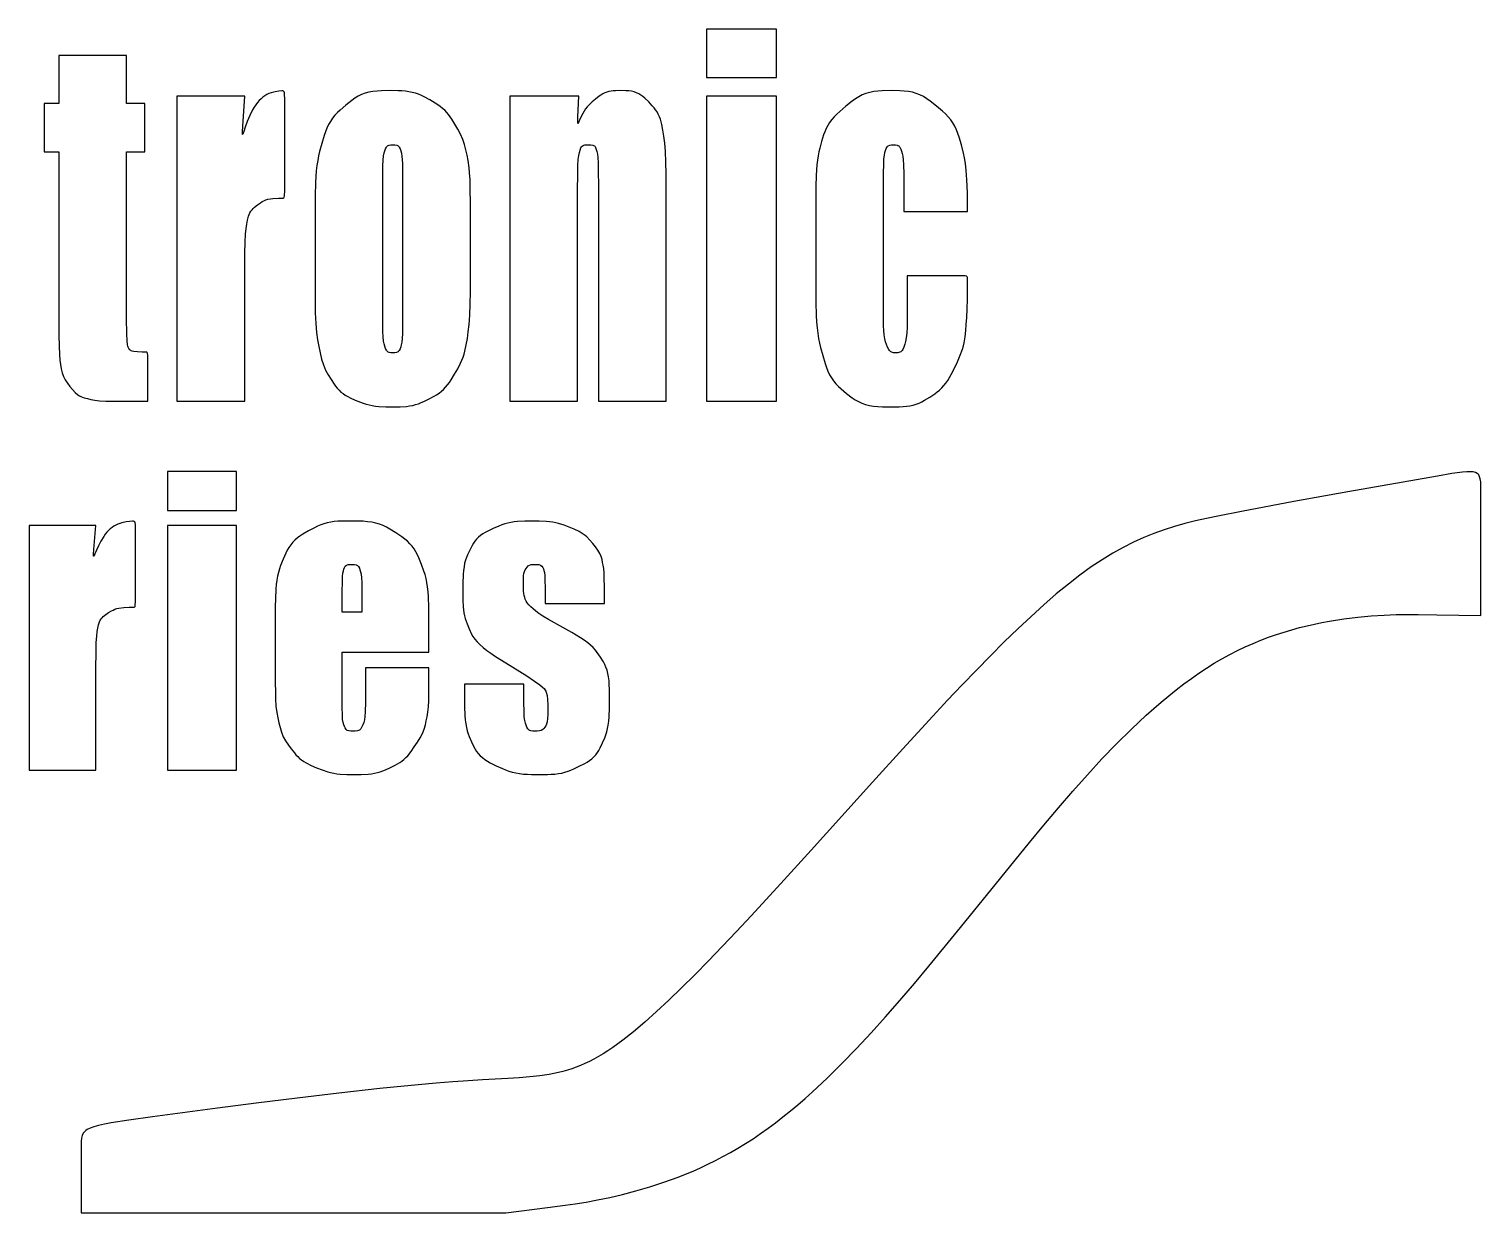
# Model space of a CAD drawing. Header units: metres. Extents: x -434 to 434, y -173 to 173.
# Drawn here: x 12.4 to 433.8, y -172.9 to 170.6 of the extents above; entities that cross this region are included whole.
import ezdxf

# ---------------------------------------------------------------- set-up
doc = ezdxf.new("R2010")
doc.units = ezdxf.units.M

msp = doc.modelspace()

# ---------------------------------------------------------------- linework, layer by layer
for p, q in [((229.266, 170.623), (209.02, 170.623)), ((209.02, 170.623), (209.02, 156.546)), ((229.266, 156.546), (229.266, 170.623)), ((40.6977, 162.951), (20.9872, 162.951)), ((20.9872, 162.951), (20.9872, 149.008)), ((40.6977, 149.008), (40.6977, 162.951)), ((209.02, 156.546), (229.266, 156.546)), ((82.0121, 151.877), (81.4071, 151.6)), ((82.6241, 152.1), (82.0121, 151.877)), ((83.8165, 152.407), (82.6241, 152.1)), ((84.8796, 152.577), (83.8165, 152.407)), ((85.7088, 152.662), (84.8796, 152.577)), ((86.0068, 152.679), (85.7088, 152.662)), ((86.2308, 152.628), (86.0068, 152.679)), ((86.3913, 152.45), (86.2308, 152.628)), ((86.4989, 152.085), (86.3913, 152.45)), ((86.5642, 151.472), (86.4989, 152.085)), ((109.918, 151.985), (108.869, 151.591)), ((111.026, 152.291), (109.918, 151.985)), ((112.193, 152.51), (111.026, 152.291)), ((113.415, 152.645), (112.193, 152.51)), ((114.667, 152.715), (113.415, 152.645)), ((117.152, 152.744), (114.667, 152.715)), ((119.469, 152.725), (117.152, 152.744)), ((120.556, 152.681), (119.469, 152.725)), ((121.601, 152.594), (120.556, 152.681)), ((122.607, 152.453), (121.601, 152.594)), ((123.573, 152.256), (122.607, 152.453)), ((124.501, 152.003), (123.573, 152.256)), ((125.389, 151.693), (124.501, 152.003)), ((178.919, 151.796), (178.373, 151.467)), ((179.483, 152.076), (178.919, 151.796)), ((180.067, 152.304), (179.483, 152.076)), ((180.671, 152.482), (180.067, 152.304)), ((181.295, 152.609), (180.671, 152.482)), ((181.94, 152.687), (181.295, 152.609)), ((182.61, 152.727), (181.94, 152.687)), ((184.049, 152.744), (182.61, 152.727)), ((185.624, 152.721), (184.049, 152.744)), ((186.425, 152.667), (185.624, 152.721)), ((187.207, 152.562), (186.425, 152.667)), ((187.954, 152.392), (187.207, 152.562)), ((188.663, 152.154), (187.954, 152.392)), ((189.333, 151.847), (188.663, 152.154)), ((189.965, 151.473), (189.333, 151.847)), ((255.258, 151.931), (254.188, 151.509)), ((256.378, 152.259), (255.258, 151.931)), ((257.546, 152.494), (256.378, 152.259)), ((258.76, 152.638), (257.546, 152.494)), ((260.011, 152.713), (258.76, 152.638)), ((262.569, 152.744), (260.011, 152.713)), ((265.122, 152.713), (262.569, 152.744)), ((266.367, 152.639), (265.122, 152.713)), ((267.577, 152.496), (266.367, 152.639)), ((268.742, 152.263), (267.577, 152.496)), ((269.86, 151.937), (268.742, 152.263)), ((270.932, 151.518), (269.86, 151.937)), ((20.9872, 149.008), (16.7531, 149.008)), ((16.7531, 149.008), (16.7531, 134.998)), ((46.0025, 149.008), (40.6977, 149.008)), ((46.0025, 134.998), (46.0025, 149.008)), ((74.9802, 151.143), (55.3184, 151.143)), ((55.3184, 151.143), (55.3184, 62.6136)), ((74.3962, 142.412), (74.9802, 151.143)), ((77.7173, 147.953), (77.2702, 147.186)), ((78.1843, 148.658), (77.7173, 147.953)), ((78.6714, 149.302), (78.1843, 148.658)), ((79.1785, 149.884), (78.6714, 149.302)), ((79.7056, 150.405), (79.1785, 149.884)), ((80.2527, 150.865), (79.7056, 150.405)), ((80.8199, 151.263), (80.2527, 150.865)), ((81.4071, 151.6), (80.8199, 151.263)), ((86.5977, 150.552), (86.5642, 151.472)), ((86.6118, 147.551), (86.5977, 150.552)), ((86.6118, 126.781), (86.6118, 147.551)), ((104.347, 148.541), (102.682, 147.121)), ((106.054, 149.913), (104.347, 148.541)), ((106.944, 150.544), (106.054, 149.913)), ((107.878, 151.109), (106.944, 150.544)), ((108.869, 151.591), (107.878, 151.109)), ((126.24, 151.33), (125.389, 151.693)), ((127.062, 150.924), (126.24, 151.33)), ((128.657, 150.042), (127.062, 150.924)), ((130.224, 149.13), (128.657, 150.042)), ((130.979, 148.653), (130.224, 149.13)), ((131.7, 148.15), (130.979, 148.653)), ((132.378, 147.614), (131.7, 148.15)), ((133.011, 147.045), (132.378, 147.614)), ((171.914, 151.143), (151.912, 151.143)), ((151.912, 151.143), (151.912, 62.6136)), ((171.659, 145.026), (171.914, 151.143)), ((174.332, 148.01), (173.887, 147.426)), ((174.798, 148.544), (174.332, 148.01)), ((175.782, 149.475), (174.798, 148.544)), ((176.806, 150.304), (175.782, 149.475)), ((177.842, 151.101), (176.806, 150.304)), ((178.373, 151.467), (177.842, 151.101)), ((190.56, 151.033), (189.965, 151.473)), ((191.125, 150.542), (190.56, 151.033)), ((192.209, 149.475), (191.125, 150.542)), ((193.264, 148.373), (192.209, 149.475)), ((193.761, 147.801), (193.264, 148.373)), ((194.223, 147.201), (193.761, 147.801)), ((229.266, 151.143), (209.02, 151.143)), ((209.02, 151.143), (209.02, 62.6136)), ((229.266, 62.6136), (229.266, 151.143)), ((249.434, 148.241), (247.66, 146.731)), ((251.251, 149.71), (249.434, 148.241)), ((252.19, 150.387), (251.251, 149.71)), ((253.166, 150.993), (252.19, 150.387)), ((254.188, 151.509), (253.166, 150.993)), ((271.957, 151.006), (270.932, 151.518)), ((272.937, 150.404), (271.957, 151.006)), ((273.883, 149.733), (272.937, 150.404)), ((275.715, 148.274), (273.883, 149.733)), ((277.507, 146.768), (275.715, 148.274)), ((75.7153, 143.763), (75.1194, 142.162)), ((76.4404, 145.501), (75.7153, 143.763)), ((77.2702, 147.186), (76.4404, 145.501)), ((99.8481, 143.844), (99.2966, 142.887)), ((100.465, 144.744), (99.8481, 143.844)), ((101.146, 145.587), (100.465, 144.744)), ((101.889, 146.375), (101.146, 145.587)), ((102.682, 147.121), (101.889, 146.375)), ((133.599, 146.441), (133.011, 147.045)), ((134.141, 145.804), (133.599, 146.441)), ((134.641, 145.134), (134.141, 145.804)), ((135.107, 144.438), (134.641, 145.134)), ((135.981, 143.004), (135.107, 144.438)), ((171.614, 143.31), (171.659, 145.026)), ((171.636, 143.227), (171.614, 143.31)), ((171.812, 143.529), (171.676, 143.248)), ((172.324, 144.664), (171.812, 143.529)), ((173.054, 146.104), (172.324, 144.664)), ((173.461, 146.79), (173.054, 146.104)), ((173.887, 147.426), (173.461, 146.79)), ((194.64, 146.568), (194.223, 147.201)), ((195.008, 145.899), (194.64, 146.568)), ((195.329, 145.194), (195.008, 145.899)), ((195.602, 144.455), (195.329, 145.194)), ((195.83, 143.681), (195.602, 144.455)), ((196.022, 142.881), (195.83, 143.681)), ((244.709, 143.515), (244.16, 142.648)), ((245.336, 144.355), (244.709, 143.515)), ((246.041, 145.17), (245.336, 144.355)), ((246.821, 145.96), (246.041, 145.17)), ((247.66, 146.731), (246.821, 145.96)), ((278.355, 145.984), (277.507, 146.768)), ((279.146, 145.164), (278.355, 145.984)), ((279.865, 144.298), (279.146, 145.164)), ((280.507, 143.383), (279.865, 144.298)), ((281.073, 142.419), (280.507, 143.383)), ((74.2853, 140.039), (74.2911, 140.751)), ((74.328, 139.994), (74.2853, 140.039)), ((74.2911, 140.751), (74.3962, 142.412)), ((74.4053, 140.133), (74.328, 139.994)), ((74.6774, 140.891), (74.4053, 140.133)), ((75.1194, 142.162), (74.6774, 140.891)), ((98.0096, 139.693), (97.339, 137.4)), ((98.3854, 140.805), (98.0096, 139.693)), ((98.8099, 141.873), (98.3854, 140.805)), ((99.2966, 142.887), (98.8099, 141.873)), ((136.83, 141.556), (135.981, 143.004)), ((137.61, 140.098), (136.83, 141.556)), ((138.266, 138.619), (137.61, 140.098)), ((171.676, 143.248), (171.636, 143.227)), ((196.346, 141.236), (196.022, 142.881)), ((196.648, 139.533), (196.346, 141.236)), ((196.911, 137.553), (196.648, 139.533)), ((242.955, 139.904), (242.378, 138)), ((243.293, 140.84), (242.955, 139.904)), ((243.689, 141.756), (243.293, 140.84)), ((244.16, 142.648), (243.689, 141.756)), ((281.563, 141.406), (281.073, 142.419)), ((281.981, 140.347), (281.563, 141.406)), ((282.341, 139.251), (281.981, 140.347)), ((282.967, 136.999), (282.341, 139.251)), ((16.7531, 134.998), (20.9872, 134.998)), ((20.9872, 134.998), (20.9872, 88.5652)), ((40.6977, 86.6601), (40.6977, 134.998)), ((40.6977, 134.998), (46.0025, 134.998)), ((96.7038, 135.049), (96.4114, 133.804)), ((97.339, 137.4), (96.7038, 135.049)), ((115.448, 134.674), (115.638, 135.298)), ((115.638, 135.298), (115.841, 135.875)), ((115.841, 135.875), (116.092, 136.379)), ((116.092, 136.379), (116.251, 136.581)), ((116.251, 136.581), (116.433, 136.747)), ((116.433, 136.747), (116.64, 136.876)), ((116.64, 136.876), (116.871, 136.968)), ((116.871, 136.968), (117.398, 137.054)), ((117.398, 137.054), (117.974, 137.066)), ((117.974, 137.066), (118.55, 137.054)), ((118.55, 137.054), (119.075, 136.968)), ((119.075, 136.968), (119.303, 136.876)), ((119.303, 136.876), (119.507, 136.747)), ((119.507, 136.747), (119.685, 136.581)), ((119.685, 136.581), (119.837, 136.379)), ((119.837, 136.379), (120.075, 135.875)), ((120.075, 135.875), (120.262, 135.298)), ((120.262, 135.298), (120.438, 134.644)), ((138.786, 137.118), (138.266, 138.619)), ((139.182, 135.597), (138.786, 137.118)), ((139.51, 134.064), (139.182, 135.597)), ((172.109, 134.764), (172.298, 135.516)), ((172.298, 135.516), (172.553, 136.171)), ((172.553, 136.171), (172.723, 136.435)), ((172.723, 136.435), (172.926, 136.65)), ((172.926, 136.65), (173.161, 136.818)), ((173.161, 136.818), (173.429, 136.938)), ((173.429, 136.938), (173.727, 137.012)), ((173.727, 137.012), (174.049, 137.05)), ((174.049, 137.05), (174.726, 137.066)), ((174.726, 137.066), (175.39, 137.052)), ((175.39, 137.052), (175.981, 136.955)), ((175.981, 136.955), (176.232, 136.851)), ((176.232, 136.851), (176.451, 136.705)), ((176.451, 136.705), (176.638, 136.517)), ((176.638, 136.517), (176.792, 136.288)), ((176.792, 136.288), (177.014, 135.718)), ((177.014, 135.718), (177.171, 135.065)), ((177.171, 135.065), (177.314, 134.348)), ((197.104, 135.067), (196.911, 137.553)), ((197.219, 132.027), (197.104, 135.067)), ((241.589, 135.002), (241.366, 133.868)), ((241.837, 136.049), (241.589, 135.002)), ((242.378, 138), (241.837, 136.049)), ((260.778, 134.814), (260.969, 135.398)), ((260.969, 135.398), (261.171, 135.943)), ((261.171, 135.943), (261.42, 136.417)), ((261.42, 136.417), (261.755, 136.765)), ((261.755, 136.765), (262.183, 136.973)), ((262.183, 136.973), (262.696, 137.054)), ((262.696, 137.054), (263.256, 137.066)), ((263.256, 137.066), (263.816, 137.053)), ((263.816, 137.053), (264.332, 136.961)), ((264.332, 136.961), (264.56, 136.861)), ((264.56, 136.861), (264.766, 136.723)), ((264.766, 136.723), (264.95, 136.545)), ((264.95, 136.545), (265.111, 136.327)), ((265.111, 136.327), (265.374, 135.785)), ((265.374, 135.785), (265.592, 135.165)), ((265.592, 135.165), (265.799, 134.507)), ((283.561, 134.625), (282.967, 136.999)), ((95.9263, 131.036), (95.7438, 129.486)), ((96.1494, 132.474), (95.9263, 131.036)), ((96.4114, 133.804), (96.1494, 132.474)), ((115.054, 127.482), (115.087, 130.982)), ((115.087, 130.982), (115.16, 132.621)), ((115.16, 132.621), (115.281, 133.84)), ((115.281, 133.84), (115.448, 134.674)), ((120.438, 134.644), (120.604, 133.602)), ((120.604, 133.602), (120.678, 132.781)), ((120.678, 132.781), (120.739, 131.523)), ((120.739, 131.523), (120.797, 126.725)), ((139.823, 132.448), (139.51, 134.064)), ((140.116, 130.339), (139.823, 132.448)), ((171.604, 128.699), (171.67, 131.072)), ((171.67, 131.072), (171.782, 132.802)), ((171.782, 132.802), (171.934, 133.944)), ((171.934, 133.944), (172.109, 134.764)), ((177.314, 134.348), (177.438, 133.334)), ((177.438, 133.334), (177.53, 131.774)), ((177.53, 131.774), (177.584, 129.62)), ((197.264, 128.642), (197.219, 132.027)), ((241.022, 131.263), (240.815, 128.197)), ((241.177, 132.623), (241.022, 131.263)), ((241.366, 133.868), (241.177, 132.623)), ((260.385, 128.571), (260.417, 131.566)), ((260.417, 131.566), (260.49, 132.984)), ((260.49, 132.984), (260.612, 134.057)), ((260.612, 134.057), (260.778, 134.814)), ((265.799, 134.507), (265.979, 133.706)), ((265.979, 133.706), (266.111, 132.643)), ((266.111, 132.643), (266.19, 131.293)), ((266.19, 131.293), (266.225, 128.519)), ((283.846, 133.238), (283.561, 134.625)), ((284.117, 131.612), (283.846, 133.238)), ((284.366, 129.614), (284.117, 131.612)), ((86.6024, 123.779), (86.6118, 126.781)), ((95.6019, 127.823), (95.5006, 126.047)), ((95.7438, 129.486), (95.6019, 127.823)), ((115.054, 86.0672), (115.054, 127.482)), ((120.797, 126.725), (120.797, 85.2592)), ((140.248, 128.906), (140.116, 130.339)), ((140.357, 126.919), (140.248, 128.906)), ((140.431, 124.071), (140.357, 126.919)), ((171.574, 123.568), (171.604, 128.699)), ((177.584, 129.62), (177.609, 124.939)), ((197.27, 125.947), (197.264, 128.642)), ((240.815, 128.197), (240.734, 124.864)), ((260.385, 85.6372), (260.385, 128.571)), ((266.225, 128.519), (266.225, 117.719)), ((284.573, 126.899), (284.366, 129.614)), ((284.715, 123.066), (284.573, 126.899)), ((86.4653, 121.862), (86.5368, 122.238)), ((86.5368, 122.238), (86.6024, 123.779)), ((95.4057, 122.367), (95.3922, 119.491)), ((95.5006, 126.047), (95.4057, 122.367)), ((140.459, 120.054), (140.431, 124.071)), ((171.574, 62.6136), (171.574, 123.568)), ((177.609, 124.939), (177.609, 62.6136)), ((197.27, 62.6136), (197.27, 125.947)), ((240.734, 124.864), (240.723, 122.241)), ((240.723, 122.241), (240.723, 94.3989)), ((284.767, 117.719), (284.715, 123.066)), ((76.7795, 117.75), (77.0999, 118.166)), ((77.0999, 118.166), (77.4592, 118.55)), ((77.4592, 118.55), (77.8489, 118.909)), ((77.8489, 118.909), (78.6789, 119.587)), ((78.6789, 119.587), (79.5425, 120.24)), ((79.5425, 120.24), (80.0116, 120.541)), ((80.0116, 120.541), (80.5256, 120.81)), ((80.5256, 120.81), (81.0969, 121.04)), ((81.0969, 121.04), (81.7281, 121.227)), ((81.7281, 121.227), (82.4191, 121.373)), ((82.4191, 121.373), (83.1699, 121.477)), ((83.1699, 121.477), (84.756, 121.575)), ((84.756, 121.575), (86.0116, 121.588)), ((86.0116, 121.588), (86.2097, 121.599)), ((86.2097, 121.599), (86.3586, 121.67)), ((86.3586, 121.67), (86.4653, 121.862)), ((95.3922, 119.491), (95.3922, 94.184)), ((140.459, 97.0452), (140.459, 120.054)), ((75.3736, 112.762), (75.5642, 114.016)), ((75.5642, 114.016), (75.7724, 115.195)), ((75.7724, 115.195), (76.0617, 116.309)), ((76.0617, 116.309), (76.2604, 116.822)), ((76.2604, 116.822), (76.4997, 117.303)), ((76.4997, 117.303), (76.7795, 117.75)), ((266.225, 117.719), (284.767, 117.719)), ((75.0856, 108.767), (75.2073, 111.12)), ((75.2073, 111.12), (75.3736, 112.762)), ((74.9802, 99.0022), (75.0127, 105.638)), ((75.0127, 105.638), (75.0856, 108.767)), ((74.9802, 62.6136), (74.9802, 99.0022)), ((140.453, 94.2699), (140.459, 97.0452)), ((281.847, 99.0393), (267.247, 99.0393)), ((267.247, 99.0393), (267.247, 87.735)), ((283.535, 99.0209), (281.847, 99.0393)), ((284.054, 98.9771), (283.535, 99.0209)), ((284.402, 98.892), (284.054, 98.9771)), ((284.612, 98.7515), (284.402, 98.892)), ((284.719, 98.542), (284.612, 98.7515)), ((284.709, 92.2623), (284.762, 97.8606)), ((284.758, 98.2497), (284.719, 98.542)), ((284.762, 97.8606), (284.758, 98.2497)), ((95.3922, 94.184), (95.3996, 91.5611)), ((140.41, 90.7648), (140.453, 94.2699)), ((240.723, 94.3989), (240.737, 91.384)), ((20.9872, 88.5652), (21.0169, 81.7623)), ((95.3996, 91.5611), (95.4518, 88.2334)), ((140.301, 87.5807), (140.41, 90.7648)), ((240.737, 91.384), (240.835, 87.5367)), ((284.523, 86.9586), (284.635, 89.3894)), ((284.635, 89.3894), (284.709, 92.2623)), ((40.7341, 82.2348), (40.6977, 86.6601)), ((95.4518, 88.2334), (95.5857, 85.1799)), ((95.5857, 85.1799), (95.8088, 82.5961)), ((115.087, 82.826), (115.054, 86.0672)), ((120.797, 85.2592), (120.766, 82.2941)), ((139.869, 82.7608), (140.118, 84.9274)), ((140.118, 84.9274), (140.301, 87.5807)), ((240.835, 87.5367), (240.94, 85.6871)), ((240.94, 85.6871), (241.087, 83.9605)), ((260.391, 84.5352), (260.385, 85.6372)), ((260.433, 83.1373), (260.391, 84.5352)), ((267.247, 87.735), (267.208, 84.1621)), ((284.208, 83.128), (284.375, 84.9328)), ((284.375, 84.9328), (284.523, 86.9586)), ((21.0169, 81.7623), (21.0839, 78.5641)), ((40.8163, 80.289), (40.7341, 82.2348)), ((40.9532, 78.988), (40.8163, 80.289)), ((95.8088, 82.5961), (96.1135, 80.443)), ((96.1135, 80.443), (96.463, 78.5248)), ((115.16, 81.2818), (115.087, 82.826)), ((115.281, 80.1018), (115.16, 81.2818)), ((115.448, 79.2556), (115.281, 80.1018)), ((120.696, 80.882), (120.579, 79.8034)), ((120.766, 82.2941), (120.696, 80.882)), ((139.277, 79.008), (139.583, 80.8597)), ((139.583, 80.8597), (139.869, 82.7608)), ((241.087, 83.9605), (241.277, 82.357)), ((241.277, 82.357), (241.508, 80.8765)), ((241.508, 80.8765), (241.78, 79.5138)), ((260.543, 81.8544), (260.433, 83.1373)), ((260.725, 80.7689), (260.543, 81.8544)), ((260.975, 79.8643), (260.725, 80.7689)), ((266.972, 81.0488), (266.771, 80.0119)), ((267.119, 82.422), (266.972, 81.0488)), ((267.208, 84.1621), (267.119, 82.422)), ((283.743, 79.5773), (284.022, 81.3582)), ((284.022, 81.3582), (284.208, 83.128)), ((21.0839, 78.5641), (21.1954, 76.1694)), ((21.1954, 76.1694), (21.3478, 74.511)), ((41.0416, 78.5727), (40.9532, 78.988)), ((41.1403, 78.2783), (41.0416, 78.5727)), ((41.3548, 77.8909), (41.1403, 78.2783)), ((41.6026, 77.5644), (41.3548, 77.8909)), ((41.7807, 77.4141), (41.6026, 77.5644)), ((42.0238, 77.2794), (41.7807, 77.4141)), ((42.3501, 77.1648), (42.0238, 77.2794)), ((42.7631, 77.071), (42.3501, 77.1648)), ((43.8489, 76.9458), (42.7631, 77.071)), ((45.1858, 76.8972), (43.8489, 76.9458)), ((46.2945, 76.8902), (45.1858, 76.8972)), ((46.604, 76.8531), (46.2945, 76.8902)), ((46.6991, 76.7648), (46.604, 76.8531)), ((46.7629, 76.5928), (46.6991, 76.7648)), ((46.8215, 75.8864), (46.7629, 76.5928)), ((46.8298, 74.5108), (46.8215, 75.8864)), ((96.463, 78.5248), (96.8298, 76.6572)), ((96.8298, 76.6572), (97.2566, 74.8592)), ((115.638, 78.5914), (115.448, 79.2556)), ((115.841, 77.9709), (115.638, 78.5914)), ((116.09, 77.4295), (115.841, 77.9709)), ((116.245, 77.2117), (116.09, 77.4295)), ((116.424, 77.0334), (116.245, 77.2117)), ((116.627, 76.8948), (116.424, 77.0334)), ((116.852, 76.7958), (116.627, 76.8948)), ((117.366, 76.7033), (116.852, 76.7958)), ((117.931, 76.6901), (117.366, 76.7033)), ((118.502, 76.7022), (117.931, 76.6901)), ((119.027, 76.7865), (118.502, 76.7022)), ((119.257, 76.8768), (119.027, 76.7865)), ((119.462, 77.0033), (119.257, 76.8768)), ((119.643, 77.1659), (119.462, 77.0033)), ((119.798, 77.3647), (119.643, 77.1659)), ((120.043, 77.8585), (119.798, 77.3647)), ((120.237, 78.4247), (120.043, 77.8585)), ((120.42, 79.0307), (120.237, 78.4247)), ((120.579, 79.8034), (120.42, 79.0307)), ((138.347, 75.4216), (138.638, 76.2965)), ((138.638, 76.2965), (138.888, 77.1868)), ((138.888, 77.1868), (139.277, 79.008)), ((241.78, 79.5138), (242.083, 78.2433)), ((242.083, 78.2433), (242.743, 75.8562)), ((242.743, 75.8562), (243.436, 73.5319)), ((261.261, 79.0585), (260.975, 79.8643)), ((261.558, 78.2855), (261.261, 79.0585)), ((261.891, 77.6111), (261.558, 78.2855)), ((262.08, 77.3398), (261.891, 77.6111)), ((262.286, 77.1177), (262.08, 77.3398)), ((262.51, 76.9451), (262.286, 77.1177)), ((262.75, 76.8217), (262.51, 76.9451)), ((263.008, 76.7457), (262.75, 76.8217)), ((263.282, 76.7066), (263.008, 76.7457)), ((263.872, 76.6901), (263.282, 76.7066)), ((264.5, 76.7073), (263.872, 76.6901)), ((264.808, 76.748), (264.5, 76.7073)), ((265.099, 76.8272), (264.808, 76.748)), ((265.364, 76.9558), (265.099, 76.8272)), ((265.603, 77.1358), (265.364, 76.9558)), ((265.814, 77.3672), (265.603, 77.1358)), ((265.999, 77.6501), (265.814, 77.3672)), ((266.297, 78.3529), (265.999, 77.6501)), ((266.541, 79.1585), (266.297, 78.3529)), ((266.771, 80.0119), (266.541, 79.1585)), ((281.848, 74.1087), (282.656, 75.9526)), ((282.656, 75.9526), (283.292, 77.7761)), ((283.292, 77.7761), (283.541, 78.6795)), ((283.541, 78.6795), (283.743, 79.5773)), ((21.3478, 74.511), (21.5226, 73.2543)), ((21.5226, 73.2543), (21.7125, 72.0702)), ((21.7125, 72.0702), (21.9713, 70.9194)), ((46.8298, 62.6136), (46.8298, 74.5108)), ((97.2566, 74.8592), (97.793, 73.1886)), ((97.793, 73.1886), (98.4489, 71.6569)), ((98.4489, 71.6569), (99.2147, 70.2527)), ((135.835, 70.4524), (136.779, 72.0697)), ((136.779, 72.0697), (137.639, 73.7177)), ((137.639, 73.7177), (138.013, 74.562)), ((138.013, 74.562), (138.347, 75.4216)), ((243.436, 73.5319), (243.819, 72.4105)), ((243.819, 72.4105), (244.247, 71.3382)), ((280.019, 70.4158), (280.947, 72.2536)), ((280.947, 72.2536), (281.848, 74.1087)), ((21.9713, 70.9194), (22.3567, 69.8297)), ((22.3567, 69.8297), (22.8799, 68.8068)), ((22.8799, 68.8068), (23.5295, 67.845)), ((23.5295, 67.845), (24.248, 66.9165)), ((99.2147, 70.2527), (100.04, 68.918)), ((100.04, 68.918), (100.89, 67.6087)), ((100.89, 67.6087), (101.341, 66.9801)), ((133.831, 67.3687), (134.361, 68.0934)), ((134.361, 68.0934), (134.867, 68.8578)), ((134.867, 68.8578), (135.835, 70.4524)), ((244.247, 71.3382), (244.732, 70.3285)), ((244.732, 70.3285), (245.276, 69.3841)), ((245.276, 69.3841), (245.88, 68.505)), ((245.88, 68.505), (246.543, 67.6912)), ((246.543, 67.6912), (247.262, 66.94)), ((277.894, 67.177), (278.475, 67.9059)), ((278.475, 67.9059), (279.02, 68.6919)), ((279.02, 68.6919), (279.533, 69.5325)), ((279.533, 69.5325), (280.019, 70.4158)), ((24.248, 66.9165), (24.9827, 66.0076)), ((24.9827, 66.0076), (25.7458, 65.182)), ((25.7458, 65.182), (26.561, 64.5093)), ((26.561, 64.5093), (26.9899, 64.2355)), ((26.9899, 64.2355), (27.4329, 64.0034)), ((27.4329, 64.0034), (28.357, 63.6504)), ((28.357, 63.6504), (29.3094, 63.3808)), ((29.3094, 63.3808), (30.2932, 63.1304)), ((101.341, 66.9801), (101.823, 66.3828)), ((101.823, 66.3828), (102.346, 65.8255)), ((102.346, 65.8255), (102.911, 65.3098)), ((102.911, 65.3098), (103.518, 64.8359)), ((103.518, 64.8359), (104.167, 64.4037)), ((104.167, 64.4037), (104.857, 64.0114)), ((104.857, 64.0114), (105.578, 63.6504)), ((105.578, 63.6504), (107.073, 62.9804)), ((126.952, 62.5628), (128.462, 63.314)), ((128.462, 63.314), (129.952, 64.0988)), ((129.952, 64.0988), (130.675, 64.5243)), ((130.675, 64.5243), (131.373, 64.9893)), ((131.373, 64.9893), (132.038, 65.505)), ((132.038, 65.505), (132.67, 66.0734)), ((132.67, 66.0734), (133.267, 66.6947)), ((133.267, 66.6947), (133.831, 67.3687)), ((247.262, 66.94), (248.027, 66.2379)), ((248.027, 66.2379), (249.629, 64.9151)), ((249.629, 64.9151), (251.275, 63.6414)), ((251.275, 63.6414), (252.143, 63.0553)), ((272.278, 62.9223), (273.768, 63.8478)), ((273.768, 63.8478), (275.233, 64.8118)), ((275.233, 64.8118), (275.943, 65.3295)), ((275.943, 65.3295), (276.628, 65.89)), ((276.628, 65.89), (277.278, 66.505)), ((277.278, 66.505), (277.894, 67.177)), ((30.2932, 63.1304), (31.4373, 62.9119)), ((31.4373, 62.9119), (32.875, 62.7521)), ((32.875, 62.7521), (34.6331, 62.6562)), ((34.6331, 62.6562), (38.1508, 62.6136)), ((38.1508, 62.6136), (46.8298, 62.6136)), ((55.3184, 62.6136), (74.9802, 62.6136)), ((107.073, 62.9804), (108.595, 62.3381)), ((108.595, 62.3381), (109.382, 62.0426)), ((109.382, 62.0426), (110.201, 61.7778)), ((110.201, 61.7778), (111.059, 61.5522)), ((111.059, 61.5522), (111.959, 61.3678)), ((111.959, 61.3678), (112.9, 61.2243)), ((112.9, 61.2243), (113.883, 61.1217)), ((113.883, 61.1217), (115.951, 61.0261)), ((115.951, 61.0261), (118.044, 61.0124)), ((118.044, 61.0124), (120.048, 61.0284)), ((120.048, 61.0284), (121.939, 61.1403)), ((121.939, 61.1403), (122.843, 61.2602)), ((122.843, 61.2602), (123.719, 61.428)), ((123.719, 61.428), (124.567, 61.6438)), ((124.567, 61.6438), (125.387, 61.9075)), ((125.387, 61.9075), (126.18, 62.2171)), ((126.18, 62.2171), (126.952, 62.5628)), ((151.912, 62.6136), (171.574, 62.6136)), ((177.609, 62.6136), (197.27, 62.6136)), ((209.02, 62.6136), (229.266, 62.6136)), ((252.143, 63.0553), (253.066, 62.5302)), ((253.066, 62.5302), (254.057, 62.083)), ((254.057, 62.083), (255.12, 61.7171)), ((255.12, 61.7171), (256.255, 61.4325)), ((256.255, 61.4325), (257.462, 61.2292)), ((257.462, 61.2292), (258.735, 61.1039)), ((258.735, 61.1039), (260.043, 61.0395)), ((260.043, 61.0395), (262.618, 61.0124)), ((262.618, 61.0124), (264.952, 61.0321)), ((264.952, 61.0321), (266.027, 61.0789)), ((266.027, 61.0789), (267.049, 61.1699)), ((267.049, 61.1699), (268.027, 61.3176)), ((268.027, 61.3176), (268.962, 61.5244)), ((268.962, 61.5244), (269.852, 61.7902)), ((269.852, 61.7902), (270.7, 62.115)), ((270.7, 62.115), (271.505, 62.4965)), ((271.505, 62.4965), (272.278, 62.9223)), ((72.5429, 42.2042), (52.5429, 42.2042)), ((52.5429, 42.2042), (52.5429, 30.918)), ((72.5429, 30.918), (72.5429, 42.2042)), ((429.659, 42.1739), (428.437, 42.0665)), ((430.678, 42.1938), (429.659, 42.1739)), ((431.513, 42.1189), (430.678, 42.1938)), ((421.146, 40.9053), (395.119, 36.3258)), ((425.309, 41.6178), (421.146, 40.9053)), ((428.437, 42.0665), (425.309, 41.6178)), ((432.181, 41.9422), (431.513, 42.1189)), ((432.701, 41.6563), (432.181, 41.9422)), ((432.912, 41.4702), (432.701, 41.6563)), ((433.092, 41.2541), (432.912, 41.4702)), ((433.372, 40.7285), (433.092, 41.2541)), ((433.56, 40.0721), (433.372, 40.7285)), ((433.674, 39.2779), (433.56, 40.0721)), ((433.732, 38.3387), (433.674, 39.2779)), ((433.757, 35.9962), (433.732, 38.3387)), ((395.119, 36.3258), (379.413, 33.4956)), ((433.757, 0.44806), (433.757, 35.9962)), ((52.5429, 30.918), (72.5429, 30.918)), ((364.26, 30.6768), (357.382, 29.3286)), ((379.413, 33.4956), (364.26, 30.6768)), ((31.8018, 26.5853), (12.3787, 26.5853)), ((12.3787, 26.5853), (12.3787, -44.3951)), ((31.2248, 19.5849), (31.8018, 26.5853)), ((35.9491, 25.5761), (35.4481, 25.1091)), ((36.4698, 25.9939), (35.9491, 25.5761)), ((37.0103, 26.3625), (36.4698, 25.9939)), ((37.5705, 26.6821), (37.0103, 26.3625)), ((38.1505, 26.9524), (37.5705, 26.6821)), ((38.7482, 27.1744), (38.1505, 26.9524)), ((39.3528, 27.3526), (38.7482, 27.1744)), ((40.5307, 27.5993), (39.3528, 27.3526)), ((41.5809, 27.7353), (40.5307, 27.5993)), ((42.4, 27.8037), (41.5809, 27.7353)), ((42.6945, 27.8171), (42.4, 27.8037)), ((42.9158, 27.7764), (42.6945, 27.8171)), ((43.0744, 27.6335), (42.9158, 27.7764)), ((43.1806, 27.3405), (43.0744, 27.6335)), ((43.2451, 26.8492), (43.1806, 27.3405)), ((43.2782, 26.1116), (43.2451, 26.8492)), ((43.2921, 23.7058), (43.2782, 26.1116)), ((72.5429, 26.5853), (52.5429, 26.5853)), ((52.5429, 26.5853), (52.5429, -44.3951)), ((72.5429, -44.3951), (72.5429, 26.5853)), ((95.2458, 25.9415), (93.5205, 25.0073)), ((96.1286, 26.3712), (95.2458, 25.9415)), ((97.0353, 26.7561), (96.1286, 26.3712)), ((97.9729, 27.0841), (97.0353, 26.7561)), ((98.9424, 27.3524), (97.9729, 27.0841)), ((99.944, 27.5611), (98.9424, 27.3524)), ((100.978, 27.7101), (99.944, 27.5611)), ((102.045, 27.802), (100.978, 27.7101)), ((103.151, 27.8492), (102.045, 27.802)), ((105.513, 27.869), (103.151, 27.8492)), ((108.073, 27.8451), (105.513, 27.869)), ((109.369, 27.7882), (108.073, 27.8451)), ((110.637, 27.6774), (109.369, 27.7882)), ((111.85, 27.4977), (110.637, 27.6774)), ((113.004, 27.2461), (111.85, 27.4977)), ((114.098, 26.9227), (113.004, 27.2461)), ((115.132, 26.5274), (114.098, 26.9227)), ((116.11, 26.0632), (115.132, 26.5274)), ((117.042, 25.5451), (116.11, 26.0632)), ((118.833, 24.4191), (117.042, 25.5451)), ((147.122, 25.6761), (145.531, 24.9322)), ((148.744, 26.3918), (147.122, 25.6761)), ((149.575, 26.7212), (148.744, 26.3918)), ((150.43, 27.0163), (149.575, 26.7212)), ((151.317, 27.2675), (150.43, 27.0163)), ((152.236, 27.4731), (151.317, 27.2675)), ((153.188, 27.633), (152.236, 27.4731)), ((154.172, 27.7473), (153.188, 27.633)), ((156.227, 27.8538), (154.172, 27.7473)), ((158.343, 27.869), (156.227, 27.8538)), ((160.45, 27.8566), (158.343, 27.869)), ((162.473, 27.7696), (160.45, 27.8566)), ((164.351, 27.5456), (162.473, 27.7696)), ((165.231, 27.3776), (164.351, 27.5456)), ((166.071, 27.1723), (165.231, 27.3776)), ((167.646, 26.662), (166.071, 27.1723)), ((169.141, 26.0771), (167.646, 26.662)), ((170.609, 25.4719), (169.141, 26.0771)), ((171.991, 24.8186), (170.609, 25.4719)), ((341.826, 25.3117), (338.86, 24.2506)), ((344.818, 26.2624), (341.826, 25.3117)), ((347.853, 27.1211), (344.818, 26.2624)), ((350.947, 27.9061), (347.853, 27.1211)), ((354.118, 28.6358), (350.947, 27.9061)), ((357.382, 29.3286), (354.118, 28.6358)), ((33.2442, 22.0622), (32.5279, 20.6683)), ((34.064, 23.4131), (33.2442, 22.0622)), ((34.5056, 24.0276), (34.064, 23.4131)), ((34.967, 24.5929), (34.5056, 24.0276)), ((35.4481, 25.1091), (34.967, 24.5929)), ((43.2921, 7.05276), (43.2921, 23.7058)), ((88.897, 21.6918), (88.31, 20.9791)), ((89.5441, 22.3521), (88.897, 21.6918)), ((90.2512, 22.96), (89.5441, 22.3521)), ((91.016, 23.5176), (90.2512, 22.96)), ((91.8258, 24.036), (91.016, 23.5176)), ((93.5205, 25.0073), (91.8258, 24.036)), ((120.582, 23.2534), (118.833, 24.4191)), ((121.415, 22.6413), (120.582, 23.2534)), ((122.198, 21.9941), (121.415, 22.6413)), ((122.918, 21.3021), (122.198, 21.9941)), ((123.573, 20.5633), (122.918, 21.3021)), ((141.347, 21.4205), (140.964, 20.7778)), ((141.774, 22.0343), (141.347, 21.4205)), ((142.257, 22.6112), (141.774, 22.0343)), ((142.798, 23.1497), (142.257, 22.6112)), ((143.398, 23.6498), (142.798, 23.1497)), ((144.057, 24.1115), (143.398, 23.6498)), ((144.772, 24.5362), (144.057, 24.1115)), ((145.531, 24.9322), (144.772, 24.5362)), ((172.625, 24.4601), (171.991, 24.8186)), ((173.215, 24.0776), (172.625, 24.4601)), ((173.763, 23.6712), (173.215, 24.0776)), ((174.267, 23.2408), (173.763, 23.6712)), ((175.161, 22.3161), (174.267, 23.2408)), ((175.968, 21.3434), (175.161, 22.3161)), ((176.749, 20.3657), (175.968, 21.3434)), ((332.936, 21.7237), (329.945, 20.2212)), ((335.902, 23.0607), (332.936, 21.7237)), ((338.86, 24.2506), (335.902, 23.0607)), ((31.1153, 17.6824), (31.121, 18.2532)), ((31.1574, 17.6465), (31.1153, 17.6824)), ((31.121, 18.2532), (31.2248, 19.5849)), ((31.2338, 17.758), (31.1574, 17.6465)), ((31.5026, 18.3658), (31.2338, 17.758)), ((31.9392, 19.3849), (31.5026, 18.3658)), ((32.5279, 20.6683), (31.9392, 19.3849)), ((86.8898, 18.5445), (86.1167, 16.77)), ((87.314, 19.399), (86.8898, 18.5445)), ((87.7832, 20.2141), (87.314, 19.399)), ((88.31, 20.9791), (87.7832, 20.2141)), ((124.161, 19.7777), (123.573, 20.5633)), ((124.682, 18.9453), (124.161, 19.7777)), ((125.141, 18.068), (124.682, 18.9453)), ((125.55, 17.1556), (125.141, 18.068)), ((126.285, 15.2723), (125.55, 17.1556)), ((139.309, 17.3206), (139.037, 16.5041)), ((139.612, 18.0673), (139.309, 17.3206)), ((140.271, 19.4445), (139.612, 18.0673)), ((140.964, 20.7778), (140.271, 19.4445)), ((177.451, 19.4059), (176.749, 20.3657)), ((178.01, 18.4787), (177.451, 19.4059)), ((178.412, 17.5872), (178.01, 18.4787)), ((178.672, 16.7284), (178.412, 17.5872)), ((326.912, 18.5349), (323.819, 16.6463)), ((329.945, 20.2212), (326.912, 18.5349)), ((84.7358, 12.9678), (84.4768, 11.8671)), ((85.0398, 13.99), (84.7358, 12.9678)), ((85.3791, 14.9508), (85.0398, 13.99)), ((86.1167, 16.77), (85.3791, 14.9508)), ((103.367, 11.7357), (103.467, 12.7687)), ((103.467, 12.7687), (103.604, 13.4483)), ((103.604, 13.4483), (103.761, 13.9351)), ((103.761, 13.9351), (103.932, 14.3803)), ((103.932, 14.3803), (104.167, 14.7686)), ((104.167, 14.7686), (104.519, 15.0528)), ((104.519, 15.0528), (105, 15.2233)), ((105, 15.2233), (105.593, 15.2896)), ((105.593, 15.2896), (106.218, 15.2991)), ((106.218, 15.2991), (106.793, 15.2879)), ((106.793, 15.2879), (107.289, 15.2099)), ((107.289, 15.2099), (107.696, 15.0093)), ((107.696, 15.0093), (108.01, 14.675)), ((108.01, 14.675), (108.24, 14.2181)), ((108.24, 14.2181), (108.424, 13.6944)), ((108.424, 13.6944), (108.597, 13.1323)), ((108.597, 13.1323), (108.748, 12.4076)), ((126.983, 13.3413), (126.285, 15.2723)), ((127.305, 12.3155), (126.983, 13.3413)), ((138.469, 13.5078), (138.364, 12.323)), ((138.617, 14.5996), (138.469, 13.5078)), ((138.806, 15.5984), (138.617, 14.5996)), ((139.037, 16.5041), (138.806, 15.5984)), ((155.894, 12.0228), (155.996, 12.6747)), ((155.996, 12.6747), (156.166, 13.2263)), ((156.166, 13.2263), (156.399, 13.686)), ((156.399, 13.686), (156.665, 14.0956)), ((156.665, 14.0956), (156.944, 14.4884)), ((156.944, 14.4884), (157.256, 14.8311)), ((157.256, 14.8311), (157.63, 15.0818)), ((157.63, 15.0818), (158.073, 15.2321)), ((158.073, 15.2321), (158.584, 15.2907)), ((158.584, 15.2907), (159.16, 15.2991)), ((159.16, 15.2991), (159.785, 15.2899)), ((159.785, 15.2899), (160.379, 15.2262)), ((160.379, 15.2262), (160.863, 15.0625)), ((160.863, 15.0625), (161.221, 14.7894)), ((161.221, 14.7894), (161.463, 14.4163)), ((161.463, 14.4163), (161.641, 13.9886)), ((161.641, 13.9886), (161.806, 13.5267)), ((161.806, 13.5267), (161.95, 12.9143)), ((161.95, 12.9143), (162.055, 12.0262)), ((178.853, 15.8875), (178.672, 16.7284)), ((179.018, 15.0298), (178.853, 15.8875)), ((179.161, 14.0539), (179.018, 15.0298)), ((179.267, 12.8616), (179.161, 14.0539)), ((179.33, 11.4329), (179.267, 12.8616)), ((320.65, 14.5372), (317.388, 12.1891)), ((323.819, 16.6463), (320.65, 14.5372)), ((84.1002, 9.41992), (83.9825, 8.0735)), ((84.265, 10.6845), (84.1002, 9.41992)), ((84.4768, 11.8671), (84.265, 10.6845)), ((103.281, 7.24596), (103.307, 10.3171)), ((103.307, 10.3171), (103.367, 11.7357)), ((108.748, 12.4076), (108.858, 11.3846)), ((108.858, 11.3846), (108.924, 10.0363)), ((108.924, 10.0363), (108.953, 7.1924)), ((127.592, 11.2175), (127.305, 12.3155)), ((127.837, 10.0271), (127.592, 11.2175)), ((128.038, 8.74028), (127.837, 10.0271)), ((128.194, 7.35707), (128.038, 8.74028)), ((138.266, 9.74005), (138.252, 7.18051)), ((138.364, 12.323), (138.266, 9.74005)), ((155.848, 10.39), (155.854, 11.2671)), ((155.871, 8.40633), (155.848, 10.39)), ((155.854, 11.2671), (155.894, 12.0228)), ((162.055, 12.0262), (162.118, 10.8372)), ((162.118, 10.8372), (162.146, 8.30383)), ((179.358, 8.61882), (179.33, 11.4329)), ((179.358, 3.90584), (179.358, 8.61882)), ((314.016, 9.58369), (310.52, 6.70856)), ((317.388, 12.1891), (314.016, 9.58369)), ((43.218, 3.4099), (43.2829, 4.64587)), ((43.2829, 4.64587), (43.2921, 7.05276)), ((83.8726, 5.29149), (83.8569, 3.12129)), ((83.9825, 8.0735), (83.8726, 5.29149)), ((103.281, 1.3918), (103.281, 7.24596)), ((108.953, 7.1924), (108.953, 1.3918)), ((128.306, 5.87747), (128.194, 7.35707)), ((128.409, 2.80463), (128.306, 5.87747)), ((138.252, 7.18051), (138.265, 4.95052)), ((138.265, 4.95052), (138.356, 2.99792)), ((155.922, 7.53604), (155.871, 8.40633)), ((156.007, 6.81064), (155.922, 7.53604)), ((156.123, 6.21791), (156.007, 6.81064)), ((156.257, 5.69775), (156.123, 6.21791)), ((156.404, 5.18753), (156.257, 5.69775)), ((156.62, 4.66501), (156.404, 5.18753)), ((156.961, 4.12013), (156.62, 4.66501)), ((162.146, 8.30383), (162.146, 3.90584)), ((310.52, 6.70856), (306.906, 3.57498)), ((33.5792, -0.1877), (33.8957, 0.14522)), ((33.8957, 0.14522), (34.6356, 0.7412)), ((34.6356, 0.7412), (35.4556, 1.28482)), ((35.4556, 1.28482), (36.3086, 1.80856)), ((36.3086, 1.80856), (36.7721, 2.04955)), ((36.7721, 2.04955), (37.2799, 2.26547)), ((37.2799, 2.26547), (37.8442, 2.44931)), ((37.8442, 2.44931), (38.4677, 2.59976)), ((38.4677, 2.59976), (39.892, 2.80035)), ((39.892, 2.80035), (41.4588, 2.87834)), ((41.4588, 2.87834), (42.6992, 2.8895)), ((42.6992, 2.8895), (42.8949, 2.89761)), ((42.8949, 2.89761), (43.042, 2.95454)), ((43.042, 2.95454), (43.1474, 3.10904)), ((43.1474, 3.10904), (43.218, 3.4099)), ((83.8569, 3.12129), (83.8569, -19.4928)), ((108.953, 1.3918), (103.281, 1.3918)), ((128.424, 0.39925), (128.409, 2.80463)), ((128.424, -10.1619), (128.424, 0.39925)), ((138.356, 2.99792), (138.454, 2.08444)), ((138.454, 2.08444), (138.591, 1.20494)), ((138.591, 1.20494), (138.766, 0.35942)), ((138.766, 0.35942), (138.981, -0.45207)), ((157.437, 3.55067), (156.961, 4.12013)), ((158.039, 2.95877), (157.437, 3.55067)), ((158.709, 2.3546), (158.039, 2.95877)), ((159.42, 1.73691), (158.709, 2.3546)), ((160.31, 1.05009), (159.42, 1.73691)), ((161.529, 0.23657), (160.31, 1.05009)), ((163.106, -0.71507), (161.529, 0.23657)), ((162.146, 3.90584), (179.358, 3.90584)), ((303.18, 0.2002), (299.35, -3.39856)), ((306.906, 3.57498), (303.18, 0.2002)), ((397.997, -0.01668), (401.9, 0.34052)), ((401.9, 0.34052), (405.63, 0.57796)), ((405.63, 0.57796), (409.167, 0.71658)), ((409.167, 0.71658), (412.488, 0.77733)), ((412.488, 0.77733), (415.573, 0.78119)), ((415.573, 0.78119), (420.948, 0.70196)), ((420.948, 0.70196), (433.757, 0.44806)), ((32.0261, -5.50383), (32.1904, -4.18723)), ((32.1904, -4.18723), (32.3787, -3.18152)), ((32.3787, -3.18152), (32.5843, -2.23637)), ((32.5843, -2.23637), (32.8701, -1.3436)), ((32.8701, -1.3436), (33.0664, -0.93211)), ((33.0664, -0.93211), (33.3028, -0.54681)), ((33.3028, -0.54681), (33.5792, -0.1877)), ((138.981, -0.45207), (139.515, -1.98456)), ((139.515, -1.98456), (140.127, -3.44904)), ((140.127, -3.44904), (140.798, -4.90903)), ((167.333, -3.06569), (163.106, -0.71507)), ((169.908, -4.48608), (167.333, -3.06569)), ((299.35, -3.39856), (295.426, -7.2041)), ((376.632, -4.33258), (378.864, -3.66803)), ((378.864, -3.66803), (381.081, -3.06224)), ((381.081, -3.06224), (383.281, -2.51257)), ((383.281, -2.51257), (385.463, -2.01643)), ((385.463, -2.01643), (387.622, -1.57118)), ((387.622, -1.57118), (389.757, -1.17419)), ((389.757, -1.17419), (393.942, -0.5146)), ((393.942, -0.5146), (397.997, -0.01668)), ((31.8338, -9.89893), (31.9059, -7.39046)), ((31.9059, -7.39046), (32.0261, -5.50383)), ((140.798, -4.90903), (141.221, -5.65187)), ((141.221, -5.65187), (141.748, -6.41017)), ((141.748, -6.41017), (142.409, -7.18831)), ((142.409, -7.18831), (143.209, -7.98705)), ((143.209, -7.98705), (144.148, -8.8064)), ((171.196, -5.23032), (169.908, -4.48608)), ((172.416, -5.97789), (171.196, -5.23032)), ((173.523, -6.71666), (172.416, -5.97789)), ((174.509, -7.44432), (173.523, -6.71666)), ((175.374, -8.16086), (174.509, -7.44432)), ((176.118, -8.86629), (175.374, -8.16086)), ((295.426, -7.2041), (291.413, -11.1992)), ((365.36, -8.62825), (367.621, -7.63066)), ((367.621, -7.63066), (369.881, -6.70493)), ((369.881, -6.70493), (372.139, -5.8484)), ((372.139, -5.8484), (374.39, -5.0585)), ((374.39, -5.0585), (376.632, -4.33258)), ((31.8018, -15.2197), (31.8338, -9.89893)), ((103.28, -26.0482), (103.28, -10.1619)), ((103.28, -10.1619), (128.424, -10.1619)), ((144.148, -8.8064), (145.226, -9.64635)), ((145.226, -9.64635), (146.44, -10.5077)), ((146.44, -10.5077), (147.776, -11.3946)), ((147.776, -11.3946), (150.741, -13.2643)), ((176.746, -9.56099), (176.118, -8.86629)), ((177.282, -10.2473), (176.746, -9.56099)), ((178.204, -11.6061), (177.282, -10.2473)), ((179.067, -12.9868), (178.204, -11.6061)), ((291.413, -11.1992), (287.322, -15.3665)), ((356.36, -13.3886), (358.598, -12.0783)), ((358.598, -12.0783), (360.846, -10.8495)), ((360.846, -10.8495), (363.1, -9.70032)), ((363.1, -9.70032), (365.36, -8.62825)), ((31.8018, -44.3951), (31.8018, -15.2197)), ((128.424, -14.762), (110.011, -14.762)), ((110.011, -14.762), (110.011, -24.7111)), ((128.424, -20.735), (128.424, -14.762)), ((150.741, -13.2643), (156.85, -17.0859)), ((179.464, -13.7253), (179.067, -12.9868)), ((179.82, -14.5213), (179.464, -13.7253)), ((180.123, -15.3911), (179.82, -14.5213)), ((180.371, -16.3377), (180.123, -15.3911)), ((180.564, -17.3613), (180.371, -16.3377)), ((287.322, -15.3665), (283.158, -19.6889)), ((349.703, -17.7878), (351.913, -16.2459)), ((351.913, -16.2459), (354.132, -14.7787)), ((354.132, -14.7787), (356.36, -13.3886)), ((83.8569, -19.4928), (83.864, -21.3358)), ((128.383, -24.2207), (128.424, -20.735)), ((155.992, -19.469), (138.781, -19.469)), ((138.781, -19.469), (138.781, -23.8789)), ((155.992, -24.5981), (155.992, -19.469)), ((156.85, -17.0859), (159.111, -18.5612)), ((159.111, -18.5612), (160.616, -19.6176)), ((160.616, -19.6176), (161.425, -20.29)), ((161.425, -20.29), (161.852, -20.7528)), ((161.852, -20.7528), (162.202, -21.2071)), ((180.701, -18.4617), (180.564, -17.3613)), ((180.786, -19.6374), (180.701, -18.4617)), ((180.83, -20.8802), (180.786, -19.6374)), ((180.848, -23.5284), (180.83, -20.8802)), ((283.158, -19.6889), (278.931, -24.1492)), ((345.308, -21.085), (347.501, -19.4017)), ((347.501, -19.4017), (349.703, -17.7878)), ((83.864, -21.3358), (83.9131, -23.6814)), ((83.9131, -23.6814), (84.0393, -25.8488)), ((110.011, -24.7111), (109.97, -27.4613)), ((128.29, -26.0327), (128.383, -24.2207)), ((138.781, -23.8789), (138.795, -25.9442)), ((156.028, -27.5549), (155.992, -24.5981)), ((162.202, -21.2071), (162.362, -21.4837)), ((162.362, -21.4837), (162.504, -21.8196)), ((162.504, -21.8196), (162.725, -22.7222)), ((162.725, -22.7222), (162.857, -23.9413)), ((162.857, -23.9413), (162.908, -25.4313)), ((180.834, -26.2988), (180.848, -23.5284)), ((278.931, -24.1492), (274.649, -28.73)), ((338.776, -26.5261), (340.946, -24.6498)), ((340.946, -24.6498), (343.123, -22.8353)), ((343.123, -22.8353), (345.308, -21.085)), ((84.0393, -25.8488), (84.2498, -27.702)), ((84.2498, -27.702), (84.5372, -29.2671)), ((84.5372, -29.2671), (84.8667, -30.6751)), ((103.315, -28.5325), (103.28, -26.0482)), ((103.393, -29.7093), (103.315, -28.5325)), ((109.876, -28.7952), (109.721, -29.8415)), ((109.97, -27.4613), (109.876, -28.7952)), ((127.679, -30.1135), (127.922, -28.9155)), ((127.922, -28.9155), (128.134, -27.5906)), ((128.134, -27.5906), (128.29, -26.0327)), ((138.795, -25.9442), (138.89, -28.5623)), ((138.89, -28.5623), (138.993, -29.8081)), ((156.11, -28.9612), (156.028, -27.5549)), ((156.245, -30.0332), (156.11, -28.9612)), ((162.87, -29.4374), (162.768, -30.3501)), ((162.91, -28.3114), (162.87, -29.4374)), ((162.908, -25.4313), (162.915, -26.9635)), ((162.915, -26.9635), (162.91, -28.3114)), ((180.631, -30.1907), (180.736, -28.968)), ((180.736, -28.968), (180.834, -26.2988)), ((274.649, -28.73), (265.948, -38.1847)), ((334.457, -30.4536), (336.613, -28.4616)), ((336.613, -28.4616), (338.776, -26.5261)), ((84.8667, -30.6751), (85.2143, -32.0521)), ((85.2143, -32.0521), (85.6293, -33.4001)), ((85.6293, -33.4001), (86.1671, -34.695)), ((103.523, -30.6008), (103.393, -29.7093)), ((103.701, -31.2308), (103.523, -30.6008)), ((103.905, -31.7182), (103.701, -31.2308)), ((104.121, -32.1721), (103.905, -31.7182)), ((104.386, -32.5681), (104.121, -32.1721)), ((104.738, -32.8578), (104.386, -32.5681)), ((105.187, -33.0317), (104.738, -32.8578)), ((105.73, -33.0992), (105.187, -33.0317)), ((106.357, -33.1089), (105.73, -33.0992)), ((107.042, -33.0961), (106.357, -33.1089)), ((107.702, -33.0064), (107.042, -33.0961)), ((107.994, -32.9103), (107.702, -33.0064)), ((108.256, -32.7757), (107.994, -32.9103)), ((108.487, -32.6027), (108.256, -32.7757)), ((108.687, -32.3913), (108.487, -32.6027)), ((109.007, -31.8658), (108.687, -32.3913)), ((109.266, -31.2634), (109.007, -31.8658)), ((109.509, -30.6244), (109.266, -31.2634)), ((109.721, -29.8415), (109.509, -30.6244)), ((126.574, -33.7307), (127.071, -32.4938)), ((127.071, -32.4938), (127.417, -31.2936)), ((127.417, -31.2936), (127.679, -30.1135)), ((138.993, -29.8081), (139.137, -30.9604)), ((139.137, -30.9604), (139.322, -32.019)), ((139.322, -32.019), (139.547, -32.9841)), ((139.547, -32.9841), (139.813, -33.8594)), ((156.43, -30.7988), (156.245, -30.0332)), ((156.641, -31.3972), (156.43, -30.7988)), ((156.867, -31.9559), (156.641, -31.3972)), ((157.145, -32.4432), (156.867, -31.9559)), ((157.319, -32.6393), (157.145, -32.4432)), ((157.52, -32.7998), (157.319, -32.6393)), ((157.748, -32.9247), (157.52, -32.7998)), ((158.002, -33.0138), (157.748, -32.9247)), ((158.583, -33.097), (158.002, -33.0138)), ((159.23, -33.1089), (158.583, -33.097)), ((159.896, -33.1009), (159.23, -33.1089)), ((160.522, -33.045), (159.896, -33.1009)), ((161.055, -32.9013), (160.522, -33.045)), ((161.484, -32.6617), (161.055, -32.9013)), ((161.817, -32.3342), (161.484, -32.6617)), ((162.098, -31.9589), (161.817, -32.3342)), ((162.365, -31.5579), (162.098, -31.9589)), ((162.598, -31.0511), (162.365, -31.5579)), ((162.768, -30.3501), (162.598, -31.0511)), ((179.791, -34.1994), (180.063, -33.3273)), ((180.063, -33.3273), (180.294, -32.3704)), ((180.294, -32.3704), (180.484, -31.3248)), ((180.484, -31.3248), (180.631, -30.1907)), ((328.028, -36.7437), (332.308, -32.4997)), ((332.308, -32.4997), (334.457, -30.4536)), ((86.1671, -34.695), (86.8392, -35.932)), ((86.8392, -35.932), (87.6342, -37.1158)), ((87.6342, -37.1158), (88.4964, -38.2706)), ((123.27, -38.9788), (124.194, -37.6555)), ((124.194, -37.6555), (125.093, -36.3216)), ((125.093, -36.3216), (125.91, -35.0078)), ((125.91, -35.0078), (126.574, -33.7307)), ((139.813, -33.8594), (140.109, -34.6646)), ((140.109, -34.6646), (140.752, -36.1578)), ((140.752, -36.1578), (141.432, -37.6072)), ((141.432, -37.6072), (141.815, -38.3082)), ((178.137, -37.9623), (178.829, -36.5055)), ((178.829, -36.5055), (179.488, -35.005)), ((179.488, -35.005), (179.791, -34.1994)), ((323.769, -41.1728), (328.028, -36.7437)), ((88.4964, -38.2706), (89.3845, -39.4104)), ((89.3845, -39.4104), (89.8556, -39.9612)), ((89.8556, -39.9612), (90.3593, -40.4889)), ((90.3593, -40.4889), (90.905, -40.9873)), ((90.905, -40.9873), (91.4941, -41.4551)), ((91.4941, -41.4551), (92.1269, -41.8922)), ((92.1269, -41.8922), (92.8034, -42.2987)), ((119.97, -42.2244), (120.594, -41.7856)), ((120.594, -41.7856), (121.188, -41.305)), ((121.188, -41.305), (121.752, -40.7827)), ((121.752, -40.7827), (122.285, -40.2185)), ((122.285, -40.2185), (123.27, -38.9788)), ((141.815, -38.3082), (142.249, -38.9808)), ((142.249, -38.9808), (142.749, -39.6171)), ((142.749, -39.6171), (143.318, -40.2155)), ((143.318, -40.2155), (143.955, -40.7761)), ((143.955, -40.7761), (144.661, -41.2987)), ((144.661, -41.2987), (145.433, -41.7851)), ((145.433, -41.7851), (146.256, -42.243)), ((173.634, -42.4911), (174.378, -42.0609)), ((174.378, -42.0609), (175.08, -41.5989)), ((175.08, -41.5989), (175.728, -41.0963)), ((175.728, -41.0963), (176.319, -40.5514)), ((176.319, -40.5514), (176.854, -39.9641)), ((176.854, -39.9641), (177.332, -39.3345)), ((177.332, -39.3345), (177.756, -38.6643)), ((177.756, -38.6643), (178.137, -37.9623)), ((265.948, -38.1847), (257.121, -47.9149)), ((319.531, -45.7667), (323.769, -41.1728)), ((12.3787, -44.3951), (31.8018, -44.3951)), ((52.5429, -44.3951), (72.5429, -44.3951)), ((92.8034, -42.2987), (94.2722, -43.0299)), ((94.2722, -43.0299), (95.8282, -43.6998)), ((95.8282, -43.6998), (97.4088, -44.3457)), ((97.4088, -44.3457), (99.0492, -44.9093)), ((99.0492, -44.9093), (99.9097, -45.136)), ((99.9097, -45.136), (100.8, -45.3215)), ((100.8, -45.3215), (101.721, -45.4659)), ((101.721, -45.4659), (102.671, -45.569)), ((102.671, -45.569), (104.655, -45.6651)), ((104.655, -45.6651), (106.715, -45.6789)), ((106.715, -45.6789), (108.797, -45.6649)), ((108.797, -45.6649), (110.805, -45.5674)), ((110.805, -45.5674), (111.752, -45.463)), ((111.752, -45.463), (112.653, -45.3167)), ((112.653, -45.3167), (113.511, -45.1287)), ((113.511, -45.1287), (114.323, -44.8988)), ((114.323, -44.8988), (115.093, -44.629)), ((115.093, -44.629), (115.829, -44.3277)), ((115.829, -44.3277), (117.246, -43.673)), ((117.246, -43.673), (118.639, -42.9905)), ((118.639, -42.9905), (119.315, -42.6231)), ((119.315, -42.6231), (119.97, -42.2244)), ((146.256, -42.243), (147.988, -43.1114)), ((147.988, -43.1114), (149.757, -43.9494)), ((149.757, -43.9494), (150.67, -44.3349)), ((150.67, -44.3349), (151.616, -44.6804)), ((151.616, -44.6804), (152.605, -44.9746)), ((152.605, -44.9746), (153.638, -45.2153)), ((153.638, -45.2153), (154.716, -45.4026)), ((154.716, -45.4026), (155.839, -45.5363)), ((155.839, -45.5363), (157.003, -45.6187)), ((157.003, -45.6187), (158.193, -45.6611)), ((158.193, -45.6611), (160.576, -45.6789)), ((160.576, -45.6789), (162.86, -45.6624)), ((162.86, -45.6624), (163.95, -45.6231)), ((163.95, -45.6231), (165.003, -45.5466)), ((165.003, -45.5466), (166.015, -45.4227)), ((166.015, -45.4227), (166.987, -45.2491)), ((166.987, -45.2491), (167.918, -45.026)), ((167.918, -45.026), (168.809, -44.7532)), ((168.809, -44.7532), (169.661, -44.433)), ((169.661, -44.433), (170.482, -44.0755)), ((170.482, -44.0755), (172.074, -43.2986)), ((172.074, -43.2986), (173.634, -42.4911)), ((315.31, -50.5046), (319.531, -45.7667)), ((257.121, -47.9149), (239.343, -67.6465)), ((311.104, -55.366), (315.31, -50.5046)), ((306.911, -60.3302), (311.104, -55.366)), ((302.727, -65.3768), (306.911, -60.3302)), ((298.55, -70.4852), (302.727, -65.3768)), ((239.343, -67.6465), (230.546, -77.3441)), ((290.21, -80.8048), (298.55, -70.4852)), ((230.546, -77.3441), (221.929, -86.7097)), ((281.871, -91.1279), (290.21, -80.8048)), ((221.929, -86.7097), (217.717, -91.2162)), ((217.717, -91.2162), (213.583, -95.5775)), ((273.521, -101.308), (281.871, -91.1279)), ((213.583, -95.5775), (209.539, -99.7729)), ((209.539, -99.7729), (205.597, -103.782)), ((205.597, -103.782), (201.767, -107.583)), ((269.337, -106.299), (273.521, -101.308)), ((201.767, -107.583), (198.061, -111.156)), ((265.146, -111.2), (269.337, -106.299)), ((198.061, -111.156), (194.49, -114.48)), ((260.946, -115.994), (265.146, -111.2)), ((191.065, -117.535), (187.798, -120.299)), ((194.49, -114.48), (191.065, -117.535)), ((256.736, -120.662), (260.946, -115.994)), ((187.798, -120.299), (184.7, -122.752)), ((252.514, -125.187), (256.736, -120.662)), ((180.368, -125.829), (178.993, -126.704)), ((181.775, -124.881), (180.368, -125.829)), ((184.7, -122.752), (181.775, -124.881)), ((248.278, -129.551), (252.514, -125.187)), ((171.162, -130.603), (169.885, -131.058)), ((172.44, -130.098), (171.162, -130.603)), ((173.723, -129.539), (172.44, -130.098)), ((175.015, -128.924), (173.723, -129.539)), ((176.321, -128.248), (175.015, -128.924)), ((177.646, -127.509), (176.321, -128.248)), ((178.993, -126.704), (177.646, -127.509)), ((244.027, -133.735), (248.278, -129.551)), ((139.843, -134.543), (135.359, -134.845)), ((143.975, -134.304), (139.843, -134.543)), ((151.324, -133.905), (143.975, -134.304)), ((154.612, -133.694), (151.324, -133.905)), ((157.689, -133.44), (154.612, -133.694)), ((160.592, -133.116), (157.689, -133.44)), ((163.355, -132.697), (160.592, -133.116)), ((166.014, -132.156), (163.355, -132.697)), ((167.316, -131.831), (166.014, -132.156)), ((168.605, -131.467), (167.316, -131.831)), ((169.885, -131.058), (168.605, -131.467)), ((239.76, -137.722), (244.027, -133.735)), ((102.307, -138.136), (90.2248, -139.581)), ((114.147, -136.814), (102.307, -138.136)), ((125.31, -135.692), (114.147, -136.814)), ((130.501, -135.229), (125.31, -135.692)), ((135.359, -134.845), (130.501, -135.229)), ((237.62, -139.635), (239.76, -137.722)), ((67.0867, -142.529), (48.2289, -145.045)), ((78.3392, -141.071), (67.0867, -142.529)), ((90.2248, -139.581), (78.3392, -141.071)), ((233.326, -143.292), (235.476, -141.493)), ((235.476, -141.493), (237.62, -139.635)), ((34.2309, -147.122), (32.5551, -147.487)), ((36.2407, -146.758), (34.2309, -147.122)), ((41.3843, -145.979), (36.2407, -146.758)), ((48.2289, -145.045), (41.3843, -145.979)), ((226.847, -148.319), (229.012, -146.708)), ((229.012, -146.708), (231.172, -145.031)), ((231.172, -145.031), (233.326, -143.292)), ((27.6292, -151.179), (27.5331, -152.029)), ((27.8166, -150.437), (27.6292, -151.179)), ((28.1254, -149.788), (27.8166, -150.437)), ((28.3348, -149.495), (28.1254, -149.788)), ((28.5861, -149.22), (28.3348, -149.495)), ((28.8829, -148.962), (28.5861, -149.22)), ((29.229, -148.719), (28.8829, -148.962)), ((30.0846, -148.272), (29.229, -148.719)), ((31.1832, -147.866), (30.0846, -148.272)), ((32.5551, -147.487), (31.1832, -147.866)), ((220.318, -152.74), (222.5, -151.337)), ((222.5, -151.337), (224.676, -149.863)), ((224.676, -149.863), (226.847, -148.319)), ((27.4976, -152.998), (27.4926, -154.102)), ((27.4926, -154.102), (27.4926, -172.891)), ((27.5331, -152.029), (27.4976, -152.998)), ((213.76, -156.539), (215.945, -155.339)), ((215.945, -155.339), (218.132, -154.074)), ((218.132, -154.074), (220.318, -152.74)), ((205.079, -160.719), (207.235, -159.763)), ((207.235, -159.763), (209.402, -158.749)), ((209.402, -158.749), (211.578, -157.675)), ((211.578, -157.675), (213.76, -156.539)), ((192.505, -165.345), (196.611, -164.001)), ((196.611, -164.001), (200.809, -162.464)), ((200.809, -162.464), (202.936, -161.619)), ((202.936, -161.619), (205.079, -160.719)), ((177.384, -169.104), (180.93, -168.376)), ((180.93, -168.376), (184.645, -167.517)), ((184.645, -167.517), (188.51, -166.512)), ((188.51, -166.512), (192.505, -165.345)), ((150.726, -172.891), (162.858, -171.34)), ((162.858, -171.34), (167.95, -170.664)), ((167.95, -170.664), (170.874, -170.233)), ((170.874, -170.233), (174.025, -169.718)), ((174.025, -169.718), (177.384, -169.104)), ((27.4926, -172.891), (150.726, -172.891))]:
    msp.add_line(p, q)

doc.saveas('drawing.dxf')
